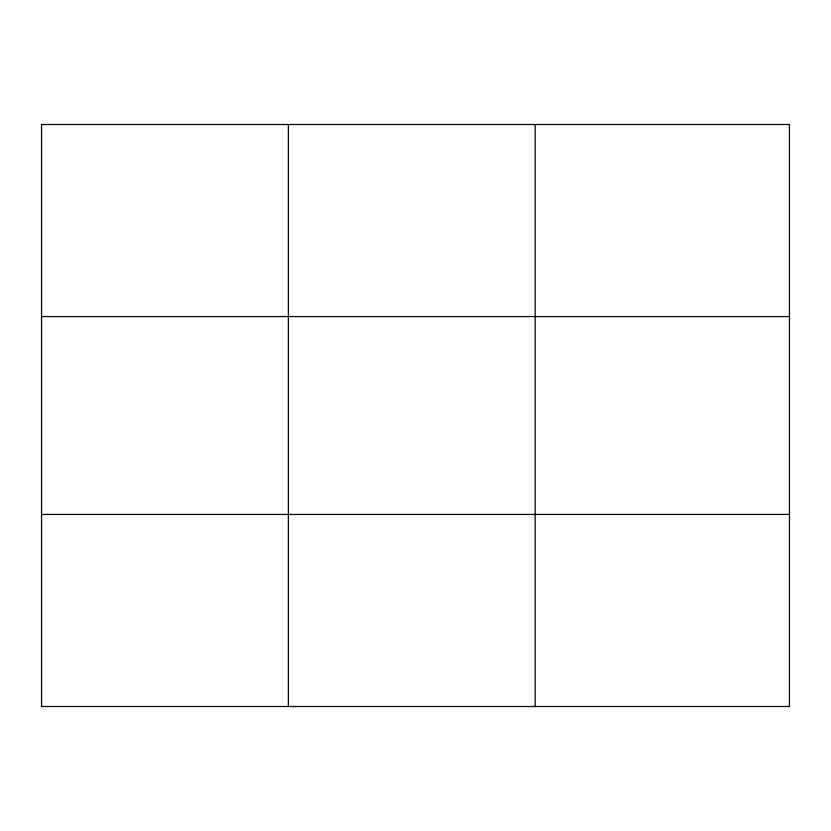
<?xml version="1.0" encoding="UTF-8"?>
<svg xmlns="http://www.w3.org/2000/svg" width="831" height="831" viewBox="0 0 831 831"><rect width="100%" height="100%" fill="white"/><g stroke="black" fill="none" stroke-linecap="round" stroke-linejoin="round"><path stroke-width="1.25" d="M288.357 124.494L288.357 706.506M535.164 124.494L535.164 706.506M41.55 316.559L789.45 316.559M41.55 514.441L789.45 514.441M789.45 124.494L789.45 706.506L41.55 706.506L41.55 124.494L789.45 124.494"/></g></svg>
